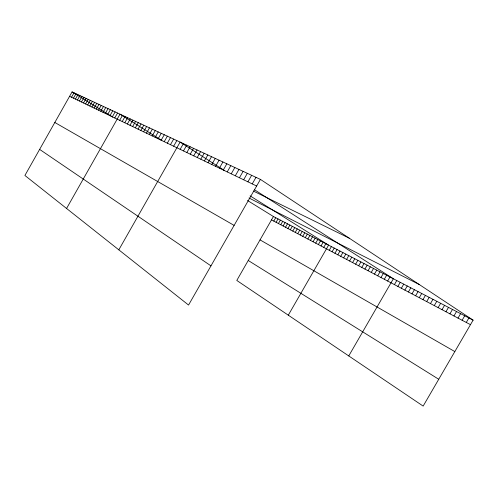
<?xml version="1.0" encoding="UTF-8"?>
<svg xmlns="http://www.w3.org/2000/svg" width="498" height="498" viewBox="0 0 498 498"><rect width="100%" height="100%" fill="white"/><g stroke="black" fill="none" stroke-linecap="round" stroke-linejoin="round"><path stroke-width="0.75" d="M260.429 179.398L72.079 91.912L24.9 175.477L188.555 305.05L260.429 179.398L473.1 320.146L423.151 406.088L236.793 280.449L273.427 216.524L473.1 320.146M71.519 97.228L74.015 92.815M73.467 98.162L75.976 93.724M75.435 99.102L77.956 94.645M77.42 100.054L79.954 95.572M79.425 101.019L81.977 96.512M81.46 101.99L84.019 97.459M83.508 102.974L86.086 98.417M85.581 103.97L88.171 99.388M87.679 104.978L90.281 100.372M89.802 105.993L92.416 101.362M91.943 107.02L94.576 102.364M94.11 108.06L96.761 103.379M96.301 109.112L98.965 104.399M98.517 110.176L101.194 105.439M100.758 111.247L103.453 106.485M103.024 112.336L105.738 107.549M105.315 113.438L108.041 108.62M107.636 114.546L110.382 109.703M109.983 115.673L112.741 110.799M112.355 116.812L115.131 111.913M114.758 117.964L117.547 113.034M66.576 208.469L119.993 114.173L161.831 140.442M119.688 120.329L122.514 115.337M122.215 121.543L125.06 116.526M124.774 122.769L127.637 117.721M127.37 124.014L130.246 118.935M129.99 125.272L132.891 120.161M132.649 126.548L135.568 121.406M135.338 127.837L138.276 122.664M138.064 129.144L141.015 123.934M140.822 130.464L143.798 125.228M143.617 131.802L146.611 126.536M146.443 133.159L149.456 127.855M149.313 134.535L152.344 129.194M152.214 135.929L155.27 130.557M155.158 137.342L158.227 131.933M158.14 138.768L161.228 133.327M161.159 140.218L164.272 134.734M164.216 141.687L167.353 136.166M167.316 143.175L170.478 137.616M170.459 144.681L173.64 139.091M173.646 146.207L176.846 140.579M118.817 249.828L180.102 142.092L224.399 170.478M180.151 149.325L183.395 143.623M183.469 150.919L186.738 145.173M186.837 152.531L190.13 146.748M190.248 154.168L193.566 148.342M193.71 155.83L197.052 149.966M197.22 157.517L200.588 151.604M200.787 159.223L204.174 153.272M204.398 160.954L207.815 154.965M208.064 162.715L211.507 156.677M211.787 164.502L215.254 158.42M215.559 166.307L219.058 160.182M219.394 168.15L222.911 161.975M223.285 170.011L226.833 163.798M227.231 171.91L230.811 165.641M231.24 173.827L234.844 167.521M235.311 175.782L238.947 169.42M239.445 177.767L243.105 171.356M243.647 179.778L247.338 173.323M247.911 181.826L251.633 175.315M252.243 183.899L255.991 177.344M273.788 221.087L275.724 217.713M276.097 222.301L278.033 218.915M278.419 223.521L280.368 220.122M280.766 224.76L282.721 221.342M283.125 225.999L285.093 222.575M285.51 227.256L287.483 223.814M287.912 228.52L289.892 225.065M290.334 229.796L292.32 226.329M292.774 231.084L294.772 227.598M295.233 232.379L297.244 228.881M297.717 233.686L299.734 230.176M300.219 235.006L302.249 231.477M302.747 236.332L304.782 232.79M305.293 237.677L307.334 234.116M307.857 239.028L309.912 235.454M310.447 240.391L312.507 236.805M313.061 241.767L315.128 238.162M315.695 243.155L317.774 239.538M318.353 244.555L320.444 240.92M321.036 245.962L323.134 242.314M323.737 247.388L325.848 243.727M288.298 315.172L328.58 245.147L250.089 195.857M329.265 250.301L331.388 246.603M332.085 251.783L334.226 248.072M334.936 253.283L337.084 249.554M337.812 254.802L339.966 251.054M340.713 256.327L342.879 252.567M343.639 257.871L345.817 254.092M346.596 259.427L348.781 255.63M349.577 260.996L351.775 257.18M352.59 262.583L354.794 258.748M355.628 264.183L357.844 260.329M358.691 265.795L360.919 261.929M361.785 267.426L364.026 263.542M364.91 269.069L367.163 265.166M368.066 270.731L370.331 266.81M371.253 272.406L373.525 268.466M374.465 274.099L376.756 270.14M377.714 275.811L380.011 271.833M380.989 277.535L383.298 273.539M384.3 279.278L386.622 275.263M387.643 281.04L389.978 277.006M348.762 355.933L393.364 278.762L254.372 189.688M394.428 284.613L396.781 280.536M397.871 286.425L400.236 282.329M401.351 288.261L403.729 284.14M404.862 290.11L407.252 285.97M408.41 291.977L410.813 287.819M411.989 293.864L414.411 289.687M415.612 295.768L418.046 291.573M419.272 297.698L421.713 293.478M422.964 299.64L425.423 295.401M426.699 301.607L429.17 297.343M430.471 303.593L432.955 299.31M434.281 305.604L436.777 301.296M438.134 307.627L440.643 303.301M442.025 309.681L444.552 305.33M445.959 311.754L448.499 307.378M449.937 313.846L452.489 309.445M453.958 315.962L456.523 311.543M458.017 318.104L460.6 313.653M462.125 320.264L464.721 315.794M466.277 322.449L468.886 317.954M69.596 96.307L256.644 186.015M253.445 191.089L349.291 238.212M249.006 197.999L419.378 284.588M271.503 219.879L470.473 324.659M260.037 239.893L454.83 351.576M54.824 122.477L234.122 225.395M72.079 91.912L112.704 117.055M247.537 200.501L273.427 216.524M248.234 260.485L438.738 379.264M39.628 149.394L210.971 265.864"/></g></svg>
